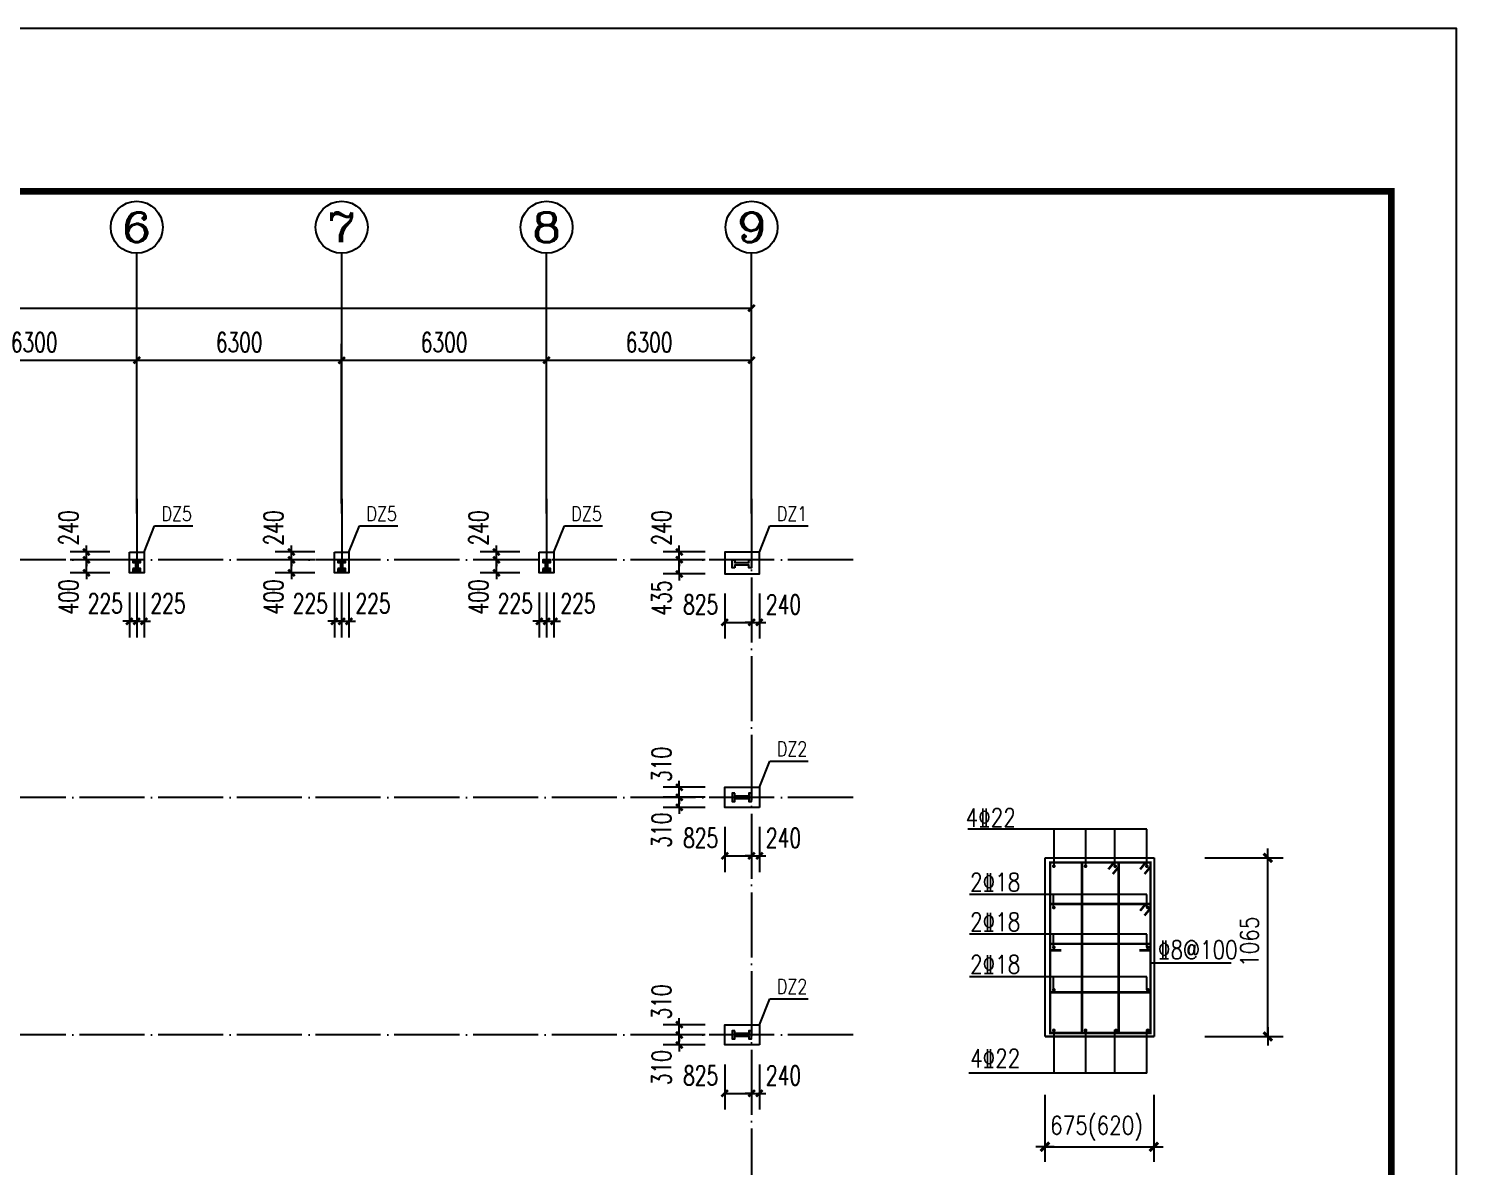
# Model space of a CAD drawing. Extents: x 37237700 to 37865026, y 138877 to 347670.
# Drawn here: x 37367564 to 37411453, y 312699 to 347670 of the extents above; entities that cross this region are included whole.
import ezdxf
from ezdxf.enums import TextEntityAlignment as Align

# ---------------------------------------------------------------- set-up
doc = ezdxf.new("R2010")
doc.units = 0
doc.header["$LTSCALE"] = 1000
doc.header["$MEASUREMENT"] = 0
doc.linetypes.add('ACAD_ISO04W100', pattern=[30.5, 24, -3, 0.5, -3])
doc.linetypes.add('DOTE', pattern=[2.42, 2, -0.2, 0.02, -0.2])
doc.layers.get('0').update_dxf_attribs({"linetype": 'CONTINUOUS'})
doc.layers.get('DEFPOINTS').update_dxf_attribs({"linetype": 'CONTINUOUS'})
for name, color, linetype in [('AXIS', 3, 'CONTINUOUS'), ('AXIS_TEXT', 7, 'CONTINUOUS'), ('BD', 255, 'CONTINUOUS'), ('DOTE', 1, 'ACAD_ISO04W100'), ('OR', 7, 'CONTINUOUS'), ('PUB_DIM', 3, 'CONTINUOUS'), ('PUB_TEXT', 7, 'CONTINUOUS'), ('PUB_TITLE', 4, 'CONTINUOUS'), ('ZAX1', 3, 'CONTINUOUS')]:
    doc.layers.add(name, color=color, linetype=linetype)
doc.styles.add('_HZTXT', font='txt.shx', dxfattribs={"width": 0.8, "bigfont": 'hztxt.shx'})
doc.styles.add('_TCH_AXIS', font='COMPLEX', dxfattribs={"bigfont": 'GBCBIG'})
doc.styles.add('_TCH_DIM_T3', font='SIMPLEX', dxfattribs={"width": 0.705882, "bigfont": 'GBCBIG'})
doc.styles.add('COMPLEX', font='COMPLEX')
doc.styles.add('DIM_FONT', font='SIMPLEX.shx', dxfattribs={"width": 0.8})
doc.dimstyles.new('_TCH_ARCH&&200', dxfattribs={"dimtxt": 595, "dimasz": 200, "dimexe": 500, "dimexo": 600, "dimgap": 252.5, "dimtad": 1, "dimdec": 0, "dimzin": 0, "dimdsep": 46, "dimtxsty": '_TCH_DIM_T3', "dimblk": 'ARCHTICK', "dimcen": 0.09, "dimclrt": 7, "dimazin": 2, "dimtfac": 1, "dimtdec": 0, "dimtix": 1, "dimtmove": 2, "dimatfit": 3, "dimfxl": 1, "dimtolj": 1, "dimtzin": 0, "dimarcsym": 0})

# ---------------------------------------------------------------- blocks, each defined once
blk = doc.blocks.new('_DIMX')
blk.add_line((-150, 0), (150, 0))
at = {"const_width": 50}
blk.add_lwpolyline([(-70, -70), (70, 70)], dxfattribs=at)
blk = doc.blocks.new('_ArchTick')
at = {"color": 0, "linetype": 'ByBlock', "const_width": 0.4}
blk.add_lwpolyline([(-0.5, -0.5), (0.5, 0.5)], dxfattribs=at)
blk = doc.blocks.new('*D1329')
at = {"layer": 'DEFPOINTS', "color": 0}
for p in [(37387567, 324043), (37388963, 324043), (37388963, 323733)]:
    blk.add_point(p, dxfattribs=at)
at = {"layer": 'PUB_DIM', "color": 0, "lineweight": -2}
for p, q in [((37388363, 324043), (37387067, 324043)), ((37387567, 324043), (37387567, 324243)), ((37387567, 323733), (37387567, 324043)), ((37388363, 323733), (37387067, 323733)), ((37387567, 323733), (37387567, 323533))]:
    blk.add_line(p, q, dxfattribs=at)
at = {"layer": 'PUB_DIM', "color": 0, "lineweight": -2, "xscale": 200, "yscale": 200, "zscale": 200}
for p, rotation in [((37387567, 324043), 270), ((37387567, 323733), 90)]:
    blk.add_blockref('_ArchTick', p, dxfattribs=dict(at, rotation=rotation))
at = {"layer": 'PUB_DIM', "color": 7, "insert": (37387017, 323033), "char_height": 595, "attachment_point": 5, "rotation": 90, "style": '_TCH_DIM_T3'}
blk.add_mtext('\\A1;310', dxfattribs=at)
blk = doc.blocks.new('*D1330')
at = {"layer": 'DEFPOINTS', "color": 0}
for p in [(37387567, 324353), (37388963, 324353), (37388963, 324043)]:
    blk.add_point(p, dxfattribs=at)
at = {"layer": 'PUB_DIM', "color": 0, "lineweight": -2}
for p, q in [((37388363, 324353), (37387067, 324353)), ((37387567, 324353), (37387567, 324553)), ((37387567, 324043), (37387567, 324353)), ((37388363, 324043), (37387067, 324043)), ((37387567, 324043), (37387567, 323843))]:
    blk.add_line(p, q, dxfattribs=at)
at = {"layer": 'PUB_DIM', "color": 0, "lineweight": -2, "xscale": 200, "yscale": 200, "zscale": 200}
for p, rotation in [((37387567, 324353), 270), ((37387567, 324043), 90)]:
    blk.add_blockref('_ArchTick', p, dxfattribs=dict(at, rotation=rotation))
at = {"layer": 'PUB_DIM', "color": 7, "insert": (37387017, 325053), "char_height": 595, "attachment_point": 5, "rotation": 90, "style": '_TCH_DIM_T3'}
blk.add_mtext('\\A1;310', dxfattribs=at)
blk = doc.blocks.new('*D1331')
at = {"layer": 'DEFPOINTS', "color": 0}
for p in [(37389788, 323733), (37390028, 323733), (37390028, 322245)]:
    blk.add_point(p, dxfattribs=at)
at = {"layer": 'PUB_DIM', "color": 0, "lineweight": -2}
for p, q in [((37389788, 323133), (37389788, 321745)), ((37390028, 323133), (37390028, 321745)), ((37389788, 322245), (37389588, 322245)), ((37389788, 322245), (37390028, 322245)), ((37390028, 322245), (37390228, 322245))]:
    blk.add_line(p, q, dxfattribs=at)
at = {"layer": 'PUB_DIM', "color": 0, "lineweight": -2, "xscale": 200, "yscale": 200, "zscale": 200}
blk.add_blockref('_ArchTick', (37389788, 322245), dxfattribs=at)
at = {"layer": 'PUB_DIM', "color": 0, "lineweight": -2, "xscale": 200, "yscale": 200, "zscale": 200, "rotation": 180}
blk.add_blockref('_ArchTick', (37390028, 322245), dxfattribs=at)
at = {"layer": 'PUB_DIM', "color": 7, "insert": (37390768, 322795), "char_height": 595, "attachment_point": 5, "style": '_TCH_DIM_T3'}
blk.add_mtext('\\A1;240', dxfattribs=at)
blk = doc.blocks.new('*D1332')
at = {"layer": 'DEFPOINTS', "color": 0}
for p in [(37388963, 323733), (37389788, 323733), (37389788, 322245)]:
    blk.add_point(p, dxfattribs=at)
at = {"layer": 'PUB_DIM', "color": 0, "lineweight": -2}
for p, q in [((37388963, 323133), (37388963, 321745)), ((37389788, 323133), (37389788, 321745)), ((37388963, 322245), (37389788, 322245))]:
    blk.add_line(p, q, dxfattribs=at)
at = {"layer": 'PUB_DIM', "color": 0, "lineweight": -2, "xscale": 200, "yscale": 200, "zscale": 200, "rotation": 180}
blk.add_blockref('_ArchTick', (37388963, 322245), dxfattribs=at)
at = {"layer": 'PUB_DIM', "color": 0, "lineweight": -2, "xscale": 200, "yscale": 200, "zscale": 200}
blk.add_blockref('_ArchTick', (37389788, 322245), dxfattribs=at)
at = {"layer": 'PUB_DIM', "color": 7, "insert": (37388223, 322795), "char_height": 595, "attachment_point": 5, "style": '_TCH_DIM_T3'}
blk.add_mtext('\\A1;825', dxfattribs=at)
blk = doc.blocks.new('*D1341')
at = {"layer": 'DEFPOINTS', "color": 0}
for p in [(37387567, 316743), (37388963, 316743), (37388963, 316433)]:
    blk.add_point(p, dxfattribs=at)
at = {"layer": 'PUB_DIM', "color": 0, "lineweight": -2}
for p, q in [((37387567, 316743), (37387567, 316943)), ((37388363, 316743), (37387067, 316743)), ((37387567, 316433), (37387567, 316743)), ((37388363, 316433), (37387067, 316433)), ((37387567, 316433), (37387567, 316233))]:
    blk.add_line(p, q, dxfattribs=at)
at = {"layer": 'PUB_DIM', "color": 0, "lineweight": -2, "xscale": 200, "yscale": 200, "zscale": 200}
for p, rotation in [((37387567, 316743), 270), ((37387567, 316433), 90)]:
    blk.add_blockref('_ArchTick', p, dxfattribs=dict(at, rotation=rotation))
at = {"layer": 'PUB_DIM', "color": 7, "insert": (37387017, 315733), "char_height": 595, "attachment_point": 5, "rotation": 90, "style": '_TCH_DIM_T3'}
blk.add_mtext('\\A1;310', dxfattribs=at)
blk = doc.blocks.new('*D1342')
at = {"layer": 'DEFPOINTS', "color": 0}
for p in [(37387567, 317053), (37388963, 317053), (37388963, 316743)]:
    blk.add_point(p, dxfattribs=at)
at = {"layer": 'PUB_DIM', "color": 0, "lineweight": -2}
for p, q in [((37388363, 317053), (37387067, 317053)), ((37387567, 317053), (37387567, 317253)), ((37387567, 316743), (37387567, 317053)), ((37388363, 316743), (37387067, 316743)), ((37387567, 316743), (37387567, 316543))]:
    blk.add_line(p, q, dxfattribs=at)
at = {"layer": 'PUB_DIM', "color": 0, "lineweight": -2, "xscale": 200, "yscale": 200, "zscale": 200}
for p, rotation in [((37387567, 317053), 270), ((37387567, 316743), 90)]:
    blk.add_blockref('_ArchTick', p, dxfattribs=dict(at, rotation=rotation))
at = {"layer": 'PUB_DIM', "color": 7, "insert": (37387017, 317753), "char_height": 595, "attachment_point": 5, "rotation": 90, "style": '_TCH_DIM_T3'}
blk.add_mtext('\\A1;310', dxfattribs=at)
blk = doc.blocks.new('*D1343')
at = {"layer": 'DEFPOINTS', "color": 0}
for p in [(37389788, 316433), (37390028, 316433), (37390028, 314945)]:
    blk.add_point(p, dxfattribs=at)
at = {"layer": 'PUB_DIM', "color": 0, "lineweight": -2}
for p, q in [((37389788, 315833), (37389788, 314445)), ((37390028, 315833), (37390028, 314445)), ((37389788, 314945), (37389588, 314945)), ((37389788, 314945), (37390028, 314945)), ((37390028, 314945), (37390228, 314945))]:
    blk.add_line(p, q, dxfattribs=at)
at = {"layer": 'PUB_DIM', "color": 0, "lineweight": -2, "xscale": 200, "yscale": 200, "zscale": 200}
blk.add_blockref('_ArchTick', (37389788, 314945), dxfattribs=at)
at = {"layer": 'PUB_DIM', "color": 0, "lineweight": -2, "xscale": 200, "yscale": 200, "zscale": 200, "rotation": 180}
blk.add_blockref('_ArchTick', (37390028, 314945), dxfattribs=at)
at = {"layer": 'PUB_DIM', "color": 7, "insert": (37390768, 315495), "char_height": 595, "attachment_point": 5, "style": '_TCH_DIM_T3'}
blk.add_mtext('\\A1;240', dxfattribs=at)
blk = doc.blocks.new('*D1344')
at = {"layer": 'DEFPOINTS', "color": 0}
for p in [(37388963, 316433), (37389788, 316433), (37389788, 314945)]:
    blk.add_point(p, dxfattribs=at)
at = {"layer": 'PUB_DIM', "color": 0, "lineweight": -2}
for p, q in [((37388963, 315833), (37388963, 314445)), ((37389788, 315833), (37389788, 314445)), ((37388963, 314945), (37389788, 314945))]:
    blk.add_line(p, q, dxfattribs=at)
at = {"layer": 'PUB_DIM', "color": 0, "lineweight": -2, "xscale": 200, "yscale": 200, "zscale": 200, "rotation": 180}
blk.add_blockref('_ArchTick', (37388963, 314945), dxfattribs=at)
at = {"layer": 'PUB_DIM', "color": 0, "lineweight": -2, "xscale": 200, "yscale": 200, "zscale": 200}
blk.add_blockref('_ArchTick', (37389788, 314945), dxfattribs=at)
at = {"layer": 'PUB_DIM', "color": 7, "insert": (37388223, 315495), "char_height": 595, "attachment_point": 5, "style": '_TCH_DIM_T3'}
blk.add_mtext('\\A1;825', dxfattribs=at)
blk = doc.blocks.new('*D1437')
at = {"layer": 'DEFPOINTS', "color": 0}
for p in [(37383263, 330943), (37383488, 330943), (37383488, 329455)]:
    blk.add_point(p, dxfattribs=at)
at = {"layer": 'PUB_DIM', "color": 0, "lineweight": -2}
for p, q in [((37383263, 330343), (37383263, 328955)), ((37383488, 330343), (37383488, 328955)), ((37383263, 329455), (37383063, 329455)), ((37383263, 329455), (37383488, 329455)), ((37383488, 329455), (37383688, 329455))]:
    blk.add_line(p, q, dxfattribs=at)
at = {"layer": 'PUB_DIM', "color": 0, "lineweight": -2, "xscale": 200, "yscale": 200, "zscale": 200}
blk.add_blockref('_ArchTick', (37383263, 329455), dxfattribs=at)
at = {"layer": 'PUB_DIM', "color": 0, "lineweight": -2, "xscale": 200, "yscale": 200, "zscale": 200, "rotation": 180}
blk.add_blockref('_ArchTick', (37383488, 329455), dxfattribs=at)
at = {"layer": 'PUB_DIM', "color": 7, "insert": (37382523, 330005), "char_height": 595, "attachment_point": 5, "style": '_TCH_DIM_T3'}
blk.add_mtext('\\A1;225', dxfattribs=at)
blk = doc.blocks.new('*D1438')
at = {"layer": 'DEFPOINTS', "color": 0}
for p in [(37383488, 330943), (37383713, 330943), (37383713, 329455)]:
    blk.add_point(p, dxfattribs=at)
at = {"layer": 'PUB_DIM', "color": 0, "lineweight": -2}
for p, q in [((37383488, 330343), (37383488, 328955)), ((37383713, 330343), (37383713, 328955)), ((37383488, 329455), (37383288, 329455)), ((37383488, 329455), (37383713, 329455)), ((37383713, 329455), (37383913, 329455))]:
    blk.add_line(p, q, dxfattribs=at)
at = {"layer": 'PUB_DIM', "color": 0, "lineweight": -2, "xscale": 200, "yscale": 200, "zscale": 200}
blk.add_blockref('_ArchTick', (37383488, 329455), dxfattribs=at)
at = {"layer": 'PUB_DIM', "color": 0, "lineweight": -2, "xscale": 200, "yscale": 200, "zscale": 200, "rotation": 180}
blk.add_blockref('_ArchTick', (37383713, 329455), dxfattribs=at)
at = {"layer": 'PUB_DIM', "color": 7, "insert": (37384453, 330005), "char_height": 595, "attachment_point": 5, "style": '_TCH_DIM_T3'}
blk.add_mtext('\\A1;225', dxfattribs=at)
blk = doc.blocks.new('*D1439')
at = {"layer": 'DEFPOINTS', "color": 0}
for p in [(37381944, 331583), (37383263, 331583), (37383263, 331343)]:
    blk.add_point(p, dxfattribs=at)
at = {"layer": 'PUB_DIM', "color": 0, "lineweight": -2}
for p, q in [((37382663, 331583), (37381444, 331583)), ((37381944, 331583), (37381944, 331783)), ((37381944, 331343), (37381944, 331583)), ((37382663, 331343), (37381444, 331343)), ((37381944, 331343), (37381944, 331143))]:
    blk.add_line(p, q, dxfattribs=at)
at = {"layer": 'PUB_DIM', "color": 0, "lineweight": -2, "xscale": 200, "yscale": 200, "zscale": 200}
for p, rotation in [((37381944, 331583), 270), ((37381944, 331343), 90)]:
    blk.add_blockref('_ArchTick', p, dxfattribs=dict(at, rotation=rotation))
at = {"layer": 'PUB_DIM', "color": 7, "insert": (37381394, 332323), "char_height": 595, "attachment_point": 5, "rotation": 90, "style": '_TCH_DIM_T3'}
blk.add_mtext('\\A1;240', dxfattribs=at)
blk = doc.blocks.new('*D1440')
at = {"layer": 'DEFPOINTS', "color": 0}
for p in [(37381944, 331343), (37383263, 331343), (37383263, 330943)]:
    blk.add_point(p, dxfattribs=at)
at = {"layer": 'PUB_DIM', "color": 0, "lineweight": -2}
for p, q in [((37381944, 331343), (37381944, 331543)), ((37382663, 331343), (37381444, 331343)), ((37382663, 330943), (37381444, 330943)), ((37381944, 330943), (37381944, 331343)), ((37381944, 330943), (37381944, 330743))]:
    blk.add_line(p, q, dxfattribs=at)
at = {"layer": 'PUB_DIM', "color": 0, "lineweight": -2, "xscale": 200, "yscale": 200, "zscale": 200}
for p, rotation in [((37381944, 331343), 270), ((37381944, 330943), 90)]:
    blk.add_blockref('_ArchTick', p, dxfattribs=dict(at, rotation=rotation))
at = {"layer": 'PUB_DIM', "color": 7, "insert": (37381394, 330203), "char_height": 595, "attachment_point": 5, "rotation": 90, "style": '_TCH_DIM_T3'}
blk.add_mtext('\\A1;400', dxfattribs=at)
blk = doc.blocks.new('*D1445')
at = {"layer": 'DEFPOINTS', "color": 0}
for p in [(37376963, 330943), (37377188, 330943), (37377188, 329455)]:
    blk.add_point(p, dxfattribs=at)
at = {"layer": 'PUB_DIM', "color": 0, "lineweight": -2}
for p, q in [((37376963, 330343), (37376963, 328955)), ((37377188, 330343), (37377188, 328955)), ((37376963, 329455), (37376763, 329455)), ((37376963, 329455), (37377188, 329455)), ((37377188, 329455), (37377388, 329455))]:
    blk.add_line(p, q, dxfattribs=at)
at = {"layer": 'PUB_DIM', "color": 0, "lineweight": -2, "xscale": 200, "yscale": 200, "zscale": 200}
blk.add_blockref('_ArchTick', (37376963, 329455), dxfattribs=at)
at = {"layer": 'PUB_DIM', "color": 0, "lineweight": -2, "xscale": 200, "yscale": 200, "zscale": 200, "rotation": 180}
blk.add_blockref('_ArchTick', (37377188, 329455), dxfattribs=at)
at = {"layer": 'PUB_DIM', "color": 7, "insert": (37376223, 330005), "char_height": 595, "attachment_point": 5, "style": '_TCH_DIM_T3'}
blk.add_mtext('\\A1;225', dxfattribs=at)
blk = doc.blocks.new('*D1446')
at = {"layer": 'DEFPOINTS', "color": 0}
for p in [(37377188, 330943), (37377413, 330943), (37377413, 329455)]:
    blk.add_point(p, dxfattribs=at)
at = {"layer": 'PUB_DIM', "color": 0, "lineweight": -2}
for p, q in [((37377188, 330343), (37377188, 328955)), ((37377413, 330343), (37377413, 328955)), ((37377188, 329455), (37376988, 329455)), ((37377188, 329455), (37377413, 329455)), ((37377413, 329455), (37377613, 329455))]:
    blk.add_line(p, q, dxfattribs=at)
at = {"layer": 'PUB_DIM', "color": 0, "lineweight": -2, "xscale": 200, "yscale": 200, "zscale": 200}
blk.add_blockref('_ArchTick', (37377188, 329455), dxfattribs=at)
at = {"layer": 'PUB_DIM', "color": 0, "lineweight": -2, "xscale": 200, "yscale": 200, "zscale": 200, "rotation": 180}
blk.add_blockref('_ArchTick', (37377413, 329455), dxfattribs=at)
at = {"layer": 'PUB_DIM', "color": 7, "insert": (37378153, 330005), "char_height": 595, "attachment_point": 5, "style": '_TCH_DIM_T3'}
blk.add_mtext('\\A1;225', dxfattribs=at)
blk = doc.blocks.new('*D1447')
at = {"layer": 'DEFPOINTS', "color": 0}
for p in [(37375644, 331583), (37376963, 331583), (37376963, 331343)]:
    blk.add_point(p, dxfattribs=at)
at = {"layer": 'PUB_DIM', "color": 0, "lineweight": -2}
for p, q in [((37376363, 331583), (37375144, 331583)), ((37375644, 331583), (37375644, 331783)), ((37375644, 331343), (37375644, 331583)), ((37376363, 331343), (37375144, 331343)), ((37375644, 331343), (37375644, 331143))]:
    blk.add_line(p, q, dxfattribs=at)
at = {"layer": 'PUB_DIM', "color": 0, "lineweight": -2, "xscale": 200, "yscale": 200, "zscale": 200}
for p, rotation in [((37375644, 331583), 270), ((37375644, 331343), 90)]:
    blk.add_blockref('_ArchTick', p, dxfattribs=dict(at, rotation=rotation))
at = {"layer": 'PUB_DIM', "color": 7, "insert": (37375094, 332323), "char_height": 595, "attachment_point": 5, "rotation": 90, "style": '_TCH_DIM_T3'}
blk.add_mtext('\\A1;240', dxfattribs=at)
blk = doc.blocks.new('*D1448')
at = {"layer": 'DEFPOINTS', "color": 0}
for p in [(37375644, 331343), (37376963, 331343), (37376963, 330943)]:
    blk.add_point(p, dxfattribs=at)
at = {"layer": 'PUB_DIM', "color": 0, "lineweight": -2}
for p, q in [((37375644, 331343), (37375644, 331543)), ((37376363, 331343), (37375144, 331343)), ((37376363, 330943), (37375144, 330943)), ((37375644, 330943), (37375644, 331343)), ((37375644, 330943), (37375644, 330743))]:
    blk.add_line(p, q, dxfattribs=at)
at = {"layer": 'PUB_DIM', "color": 0, "lineweight": -2, "xscale": 200, "yscale": 200, "zscale": 200}
for p, rotation in [((37375644, 331343), 270), ((37375644, 330943), 90)]:
    blk.add_blockref('_ArchTick', p, dxfattribs=dict(at, rotation=rotation))
at = {"layer": 'PUB_DIM', "color": 7, "insert": (37375094, 330203), "char_height": 595, "attachment_point": 5, "rotation": 90, "style": '_TCH_DIM_T3'}
blk.add_mtext('\\A1;400', dxfattribs=at)
blk = doc.blocks.new('*D1453')
at = {"layer": 'DEFPOINTS', "color": 0}
for p in [(37370663, 330943), (37370888, 330943), (37370888, 329455)]:
    blk.add_point(p, dxfattribs=at)
at = {"layer": 'PUB_DIM', "color": 0, "lineweight": -2}
for p, q in [((37370663, 330343), (37370663, 328955)), ((37370888, 330343), (37370888, 328955)), ((37370663, 329455), (37370463, 329455)), ((37370663, 329455), (37370888, 329455)), ((37370888, 329455), (37371088, 329455))]:
    blk.add_line(p, q, dxfattribs=at)
at = {"layer": 'PUB_DIM', "color": 0, "lineweight": -2, "xscale": 200, "yscale": 200, "zscale": 200}
blk.add_blockref('_ArchTick', (37370663, 329455), dxfattribs=at)
at = {"layer": 'PUB_DIM', "color": 0, "lineweight": -2, "xscale": 200, "yscale": 200, "zscale": 200, "rotation": 180}
blk.add_blockref('_ArchTick', (37370888, 329455), dxfattribs=at)
at = {"layer": 'PUB_DIM', "color": 7, "insert": (37369923, 330005), "char_height": 595, "attachment_point": 5, "style": '_TCH_DIM_T3'}
blk.add_mtext('\\A1;225', dxfattribs=at)
blk = doc.blocks.new('*D1454')
at = {"layer": 'DEFPOINTS', "color": 0}
for p in [(37370888, 330943), (37371113, 330943), (37371113, 329455)]:
    blk.add_point(p, dxfattribs=at)
at = {"layer": 'PUB_DIM', "color": 0, "lineweight": -2}
for p, q in [((37370888, 330343), (37370888, 328955)), ((37371113, 330343), (37371113, 328955)), ((37370888, 329455), (37370688, 329455)), ((37370888, 329455), (37371113, 329455)), ((37371113, 329455), (37371313, 329455))]:
    blk.add_line(p, q, dxfattribs=at)
at = {"layer": 'PUB_DIM', "color": 0, "lineweight": -2, "xscale": 200, "yscale": 200, "zscale": 200}
blk.add_blockref('_ArchTick', (37370888, 329455), dxfattribs=at)
at = {"layer": 'PUB_DIM', "color": 0, "lineweight": -2, "xscale": 200, "yscale": 200, "zscale": 200, "rotation": 180}
blk.add_blockref('_ArchTick', (37371113, 329455), dxfattribs=at)
at = {"layer": 'PUB_DIM', "color": 7, "insert": (37371853, 330005), "char_height": 595, "attachment_point": 5, "style": '_TCH_DIM_T3'}
blk.add_mtext('\\A1;225', dxfattribs=at)
blk = doc.blocks.new('*D1455')
at = {"layer": 'DEFPOINTS', "color": 0}
for p in [(37369344, 331583), (37370663, 331583), (37370663, 331343)]:
    blk.add_point(p, dxfattribs=at)
at = {"layer": 'PUB_DIM', "color": 0, "lineweight": -2}
for p, q in [((37370063, 331583), (37368844, 331583)), ((37369344, 331583), (37369344, 331783)), ((37369344, 331343), (37369344, 331583)), ((37370063, 331343), (37368844, 331343)), ((37369344, 331343), (37369344, 331143))]:
    blk.add_line(p, q, dxfattribs=at)
at = {"layer": 'PUB_DIM', "color": 0, "lineweight": -2, "xscale": 200, "yscale": 200, "zscale": 200}
for p, rotation in [((37369344, 331583), 270), ((37369344, 331343), 90)]:
    blk.add_blockref('_ArchTick', p, dxfattribs=dict(at, rotation=rotation))
at = {"layer": 'PUB_DIM', "color": 7, "insert": (37368794, 332323), "char_height": 595, "attachment_point": 5, "rotation": 90, "style": '_TCH_DIM_T3'}
blk.add_mtext('\\A1;240', dxfattribs=at)
blk = doc.blocks.new('*D1456')
at = {"layer": 'DEFPOINTS', "color": 0}
for p in [(37369344, 331343), (37370663, 331343), (37370663, 330943)]:
    blk.add_point(p, dxfattribs=at)
at = {"layer": 'PUB_DIM', "color": 0, "lineweight": -2}
for p, q in [((37369344, 331343), (37369344, 331543)), ((37370063, 331343), (37368844, 331343)), ((37370063, 330943), (37368844, 330943)), ((37369344, 330943), (37369344, 331343)), ((37369344, 330943), (37369344, 330743))]:
    blk.add_line(p, q, dxfattribs=at)
at = {"layer": 'PUB_DIM', "color": 0, "lineweight": -2, "xscale": 200, "yscale": 200, "zscale": 200}
for p, rotation in [((37369344, 331343), 270), ((37369344, 330943), 90)]:
    blk.add_blockref('_ArchTick', p, dxfattribs=dict(at, rotation=rotation))
at = {"layer": 'PUB_DIM', "color": 7, "insert": (37368794, 330203), "char_height": 595, "attachment_point": 5, "rotation": 90, "style": '_TCH_DIM_T3'}
blk.add_mtext('\\A1;400', dxfattribs=at)
blk = doc.blocks.new('*D1479')
at = {"layer": 'DEFPOINTS', "color": 0}
for p in [(37389788, 330908), (37390028, 330908), (37390028, 329420)]:
    blk.add_point(p, dxfattribs=at)
at = {"layer": 'PUB_DIM', "color": 0, "lineweight": -2}
for p, q in [((37389788, 330308), (37389788, 328920)), ((37390028, 330308), (37390028, 328920)), ((37389788, 329420), (37389588, 329420)), ((37389788, 329420), (37390028, 329420)), ((37390028, 329420), (37390228, 329420))]:
    blk.add_line(p, q, dxfattribs=at)
at = {"layer": 'PUB_DIM', "color": 0, "lineweight": -2, "xscale": 200, "yscale": 200, "zscale": 200}
blk.add_blockref('_ArchTick', (37389788, 329420), dxfattribs=at)
at = {"layer": 'PUB_DIM', "color": 0, "lineweight": -2, "xscale": 200, "yscale": 200, "zscale": 200, "rotation": 180}
blk.add_blockref('_ArchTick', (37390028, 329420), dxfattribs=at)
at = {"layer": 'PUB_DIM', "color": 7, "insert": (37390768, 329970), "char_height": 595, "attachment_point": 5, "style": '_TCH_DIM_T3'}
blk.add_mtext('\\A1;240', dxfattribs=at)
blk = doc.blocks.new('*D1480')
at = {"layer": 'DEFPOINTS', "color": 0}
for p in [(37388963, 330908), (37389788, 330908), (37389788, 329420)]:
    blk.add_point(p, dxfattribs=at)
at = {"layer": 'PUB_DIM', "color": 0, "lineweight": -2}
for p, q in [((37388963, 330308), (37388963, 328920)), ((37389788, 330308), (37389788, 328920)), ((37388963, 329420), (37389788, 329420))]:
    blk.add_line(p, q, dxfattribs=at)
at = {"layer": 'PUB_DIM', "color": 0, "lineweight": -2, "xscale": 200, "yscale": 200, "zscale": 200, "rotation": 180}
blk.add_blockref('_ArchTick', (37388963, 329420), dxfattribs=at)
at = {"layer": 'PUB_DIM', "color": 0, "lineweight": -2, "xscale": 200, "yscale": 200, "zscale": 200}
blk.add_blockref('_ArchTick', (37389788, 329420), dxfattribs=at)
at = {"layer": 'PUB_DIM', "color": 7, "insert": (37388223, 329970), "char_height": 595, "attachment_point": 5, "style": '_TCH_DIM_T3'}
blk.add_mtext('\\A1;825', dxfattribs=at)
blk = doc.blocks.new('*D1485')
at = {"layer": 'DEFPOINTS', "color": 0}
for p in [(37387567, 331583), (37388963, 331583), (37388963, 331343)]:
    blk.add_point(p, dxfattribs=at)
at = {"layer": 'PUB_DIM', "color": 0, "lineweight": -2}
for p, q in [((37388363, 331583), (37387067, 331583)), ((37387567, 331583), (37387567, 331783)), ((37387567, 331343), (37387567, 331583)), ((37388363, 331343), (37387067, 331343)), ((37387567, 331343), (37387567, 331143))]:
    blk.add_line(p, q, dxfattribs=at)
at = {"layer": 'PUB_DIM', "color": 0, "lineweight": -2, "xscale": 200, "yscale": 200, "zscale": 200}
for p, rotation in [((37387567, 331583), 270), ((37387567, 331343), 90)]:
    blk.add_blockref('_ArchTick', p, dxfattribs=dict(at, rotation=rotation))
at = {"layer": 'PUB_DIM', "color": 7, "insert": (37387017, 332323), "char_height": 595, "attachment_point": 5, "rotation": 90, "style": '_TCH_DIM_T3'}
blk.add_mtext('\\A1;240', dxfattribs=at)
blk = doc.blocks.new('*D1486')
at = {"layer": 'DEFPOINTS', "color": 0}
for p in [(37387567, 331343), (37388963, 331343), (37388963, 330908)]:
    blk.add_point(p, dxfattribs=at)
at = {"layer": 'PUB_DIM', "color": 0, "lineweight": -2}
for p, q in [((37387567, 331343), (37387567, 331543)), ((37388363, 331343), (37387067, 331343)), ((37387567, 330908), (37387567, 331343)), ((37388363, 330908), (37387067, 330908)), ((37387567, 330908), (37387567, 330708))]:
    blk.add_line(p, q, dxfattribs=at)
at = {"layer": 'PUB_DIM', "color": 0, "lineweight": -2, "xscale": 200, "yscale": 200, "zscale": 200}
for p, rotation in [((37387567, 331343), 270), ((37387567, 330908), 90)]:
    blk.add_blockref('_ArchTick', p, dxfattribs=dict(at, rotation=rotation))
at = {"layer": 'PUB_DIM', "color": 7, "insert": (37387017, 330168), "char_height": 595, "attachment_point": 5, "rotation": 90, "style": '_TCH_DIM_T3'}
blk.add_mtext('\\A1;435', dxfattribs=at)
blk = doc.blocks.new('*D1825')
at = {"layer": 'AXIS', "color": 0, "lineweight": -2}
for p, q in [((37364588, 333078), (37364588, 337978)), ((37370888, 333078), (37370888, 337978)), ((37364588, 337478), (37370888, 337478))]:
    blk.add_line(p, q, dxfattribs=at)
at = {"layer": 'DEFPOINTS', "color": 0}
for p in [(37370888, 337478), (37364588, 332478), (37370888, 332478)]:
    blk.add_point(p, dxfattribs=at)
at = {"layer": 'AXIS', "color": 0, "lineweight": -2, "xscale": 200, "yscale": 200, "zscale": 200, "rotation": 180}
blk.add_blockref('_ArchTick', (37364588, 337478), dxfattribs=at)
at = {"layer": 'AXIS', "color": 0, "lineweight": -2, "xscale": 200, "yscale": 200, "zscale": 200}
blk.add_blockref('_ArchTick', (37370888, 337478), dxfattribs=at)
at = {"layer": 'AXIS', "color": 7, "insert": (37367738, 338028), "char_height": 595, "attachment_point": 5, "style": '_TCH_DIM_T3'}
blk.add_mtext('\\A1;6300', dxfattribs=at)
blk = doc.blocks.new('*D1826')
at = {"layer": 'AXIS', "color": 0, "lineweight": -2}
for p, q in [((37370888, 333078), (37370888, 337978)), ((37377188, 333078), (37377188, 337978)), ((37370888, 337478), (37377188, 337478))]:
    blk.add_line(p, q, dxfattribs=at)
at = {"layer": 'DEFPOINTS', "color": 0}
for p in [(37377188, 337478), (37370888, 332478), (37377188, 332478)]:
    blk.add_point(p, dxfattribs=at)
at = {"layer": 'AXIS', "color": 0, "lineweight": -2, "xscale": 200, "yscale": 200, "zscale": 200, "rotation": 180}
blk.add_blockref('_ArchTick', (37370888, 337478), dxfattribs=at)
at = {"layer": 'AXIS', "color": 0, "lineweight": -2, "xscale": 200, "yscale": 200, "zscale": 200}
blk.add_blockref('_ArchTick', (37377188, 337478), dxfattribs=at)
at = {"layer": 'AXIS', "color": 7, "insert": (37374038, 338028), "char_height": 595, "attachment_point": 5, "style": '_TCH_DIM_T3'}
blk.add_mtext('\\A1;6300', dxfattribs=at)
blk = doc.blocks.new('*D1827')
at = {"layer": 'AXIS', "color": 0, "lineweight": -2}
for p, q in [((37377188, 333078), (37377188, 337978)), ((37383488, 333078), (37383488, 337978)), ((37377188, 337478), (37383488, 337478))]:
    blk.add_line(p, q, dxfattribs=at)
at = {"layer": 'DEFPOINTS', "color": 0}
for p in [(37383488, 337478), (37377188, 332478), (37383488, 332478)]:
    blk.add_point(p, dxfattribs=at)
at = {"layer": 'AXIS', "color": 0, "lineweight": -2, "xscale": 200, "yscale": 200, "zscale": 200, "rotation": 180}
blk.add_blockref('_ArchTick', (37377188, 337478), dxfattribs=at)
at = {"layer": 'AXIS', "color": 0, "lineweight": -2, "xscale": 200, "yscale": 200, "zscale": 200}
blk.add_blockref('_ArchTick', (37383488, 337478), dxfattribs=at)
at = {"layer": 'AXIS', "color": 7, "insert": (37380338, 338028), "char_height": 595, "attachment_point": 5, "style": '_TCH_DIM_T3'}
blk.add_mtext('\\A1;6300', dxfattribs=at)
blk = doc.blocks.new('*D1828')
at = {"layer": 'AXIS', "color": 0, "lineweight": -2}
for p, q in [((37383488, 333078), (37383488, 337978)), ((37389788, 333078), (37389788, 337978)), ((37383488, 337478), (37389788, 337478))]:
    blk.add_line(p, q, dxfattribs=at)
at = {"layer": 'DEFPOINTS', "color": 0}
for p in [(37389788, 337478), (37383488, 332478), (37389788, 332478)]:
    blk.add_point(p, dxfattribs=at)
at = {"layer": 'AXIS', "color": 0, "lineweight": -2, "xscale": 200, "yscale": 200, "zscale": 200, "rotation": 180}
blk.add_blockref('_ArchTick', (37383488, 337478), dxfattribs=at)
at = {"layer": 'AXIS', "color": 0, "lineweight": -2, "xscale": 200, "yscale": 200, "zscale": 200}
blk.add_blockref('_ArchTick', (37389788, 337478), dxfattribs=at)
at = {"layer": 'AXIS', "color": 7, "insert": (37386638, 338028), "char_height": 595, "attachment_point": 5, "style": '_TCH_DIM_T3'}
blk.add_mtext('\\A1;6300', dxfattribs=at)
blk = doc.blocks.new('*D1829')
at = {"layer": 'AXIS', "color": 0, "lineweight": -2}
for p, q in [((37339388, 333078), (37339388, 339578)), ((37389788, 333078), (37389788, 339578)), ((37339388, 339078), (37389788, 339078))]:
    blk.add_line(p, q, dxfattribs=at)
at = {"layer": 'DEFPOINTS', "color": 0}
for p in [(37389788, 339078), (37339388, 332478), (37389788, 332478)]:
    blk.add_point(p, dxfattribs=at)
at = {"layer": 'AXIS', "color": 0, "lineweight": -2, "xscale": 200, "yscale": 200, "zscale": 200, "rotation": 180}
blk.add_blockref('_ArchTick', (37339388, 339078), dxfattribs=at)
at = {"layer": 'AXIS', "color": 0, "lineweight": -2, "xscale": 200, "yscale": 200, "zscale": 200}
blk.add_blockref('_ArchTick', (37389788, 339078), dxfattribs=at)
at = {"layer": 'AXIS', "color": 7, "insert": (37364588, 339628), "char_height": 595, "attachment_point": 5, "style": '_TCH_DIM_T3'}
blk.add_mtext('\\A1;50400', dxfattribs=at)
blk = doc.blocks.new('_AXISO')
blk.add_circle((0, 0), 0.5)
at = {"layer": 'AXIS_TEXT', "style": 'COMPLEX', "width": 1.041667}
blk.add_attdef('A', text='', height=0.56, dxfattribs=at).set_placement((-0.25, -0.28), (0.25, -0.28), align=Align.FIT)

msp = doc.modelspace()

# ---------------------------------------------------------------- hatches: boundary and pattern name
for points in [[(37370768.2, 331072.8), (37370768.2, 330992.8), (37371008.2, 330992.8), (37371008.2, 331072.8), (37370928.2, 331072.8), (37370928.2, 331262.8), (37371008.2, 331262.8), (37371008.2, 331342.8), (37370768.2, 331342.8), (37370768.2, 331262.8), (37370848.2, 331262.8), (37370848.2, 331072.8)], [(37377068.2, 331072.8), (37377068.2, 330992.8), (37377308.2, 330992.8), (37377308.2, 331072.8), (37377228.2, 331072.8), (37377228.2, 331262.8), (37377308.2, 331262.8), (37377308.2, 331342.8), (37377068.2, 331342.8), (37377068.2, 331262.8), (37377148.2, 331262.8), (37377148.2, 331072.8)], [(37383368.2, 331072.8), (37383368.2, 330992.8), (37383608.2, 330992.8), (37383608.2, 331072.8), (37383528.2, 331072.8), (37383528.2, 331262.8), (37383608.2, 331262.8), (37383608.2, 331342.8), (37383368.2, 331342.8), (37383368.2, 331262.8), (37383448.2, 331262.8), (37383448.2, 331072.8)], [(37389268.2, 331092.8), (37389188.2, 331092.8), (37389188.2, 331342.8), (37389268.2, 331342.8), (37389268.2, 331257.8), (37389708.2, 331257.8), (37389708.2, 331342.8), (37389788.2, 331342.8), (37389788.2, 331092.8), (37389708.2, 331092.8), (37389708.2, 331177.8), (37389268.2, 331177.8)], [(37389268.2, 324167.8), (37389188.2, 324167.8), (37389188.2, 323917.8), (37389268.2, 323917.8), (37389268.2, 324002.8), (37389708.2, 324002.8), (37389708.2, 323917.8), (37389788.2, 323917.8), (37389788.2, 324167.8), (37389708.2, 324167.8), (37389708.2, 324082.8), (37389268.2, 324082.8)], [(37389268.2, 316867.8), (37389188.2, 316867.8), (37389188.2, 316617.8), (37389268.2, 316617.8), (37389268.2, 316702.8), (37389708.2, 316702.8), (37389708.2, 316617.8), (37389788.2, 316617.8), (37389788.2, 316867.8), (37389708.2, 316867.8), (37389708.2, 316782.8), (37389268.2, 316782.8)]]:
    msp.add_hatch(color=256).paths.add_polyline_path(points)

# ---------------------------------------------------------------- linework, layer by layer
for p, q in [((37371113.2, 331582.8), (37371438.3, 332384)), ((37371438.3, 332384), (37372609.6, 332384)), ((37377413.2, 331582.8), (37377738.3, 332384)), ((37377738.3, 332384), (37378909.6, 332384)), ((37383713.2, 331582.8), (37384038.3, 332384)), ((37384038.3, 332384), (37385209.6, 332384)), ((37390028.2, 331582.8), (37390353.3, 332384)), ((37390353.3, 332384), (37391524.6, 332384)), ((37390028.2, 324352.8), (37390353.3, 325154)), ((37390353.3, 325154), (37391524.6, 325154)), ((37398812.7, 322182.4), (37402162.7, 322182.4)), ((37398812.7, 316692.7), (37398812.7, 322182.4)), ((37402162.7, 322182.4), (37402162.7, 316692.7)), ((37390028.2, 317052.8), (37390353.3, 317854)), ((37390353.3, 317854), (37391524.6, 317854)), ((37402162.7, 316692.7), (37398812.7, 316692.7)), ((37398812.7, 316692.7), (37402162.7, 316692.7))]:
    msp.add_line(p, q)
at = {"color": 0, "linetype": 'ByBlock'}
for p, q in [((37403724.2, 322184.3), (37406123.4, 322184.3)), ((37405654.6, 316696.5), (37405654.6, 322182.4)), ((37403724.2, 316694.6), (37406123.4, 316694.6)), ((37398802.6, 314902), (37398802.6, 312836.1)), ((37402152.6, 314902), (37402152.6, 312836.1)), ((37398804.5, 313304.8), (37402150.7, 313304.8))]:
    msp.add_line(p, q, dxfattribs=at)
for points in [[(37370663.2, 331582.8), (37371113.2, 331582.8), (37371113.2, 330942.8), (37370663.2, 330942.8)], [(37376963.2, 331582.8), (37377413.2, 331582.8), (37377413.2, 330942.8), (37376963.2, 330942.8)], [(37383263.2, 331582.8), (37383713.2, 331582.8), (37383713.2, 330942.8), (37383263.2, 330942.8)], [(37390028.2, 331582.8), (37388963.2, 331582.8), (37388963.2, 330907.8), (37390028.2, 330907.8)], [(37390028.2, 323732.8), (37388963.2, 323732.8), (37388963.2, 324352.8), (37390028.2, 324352.8)], [(37390028.2, 316432.8), (37388963.2, 316432.8), (37388963.2, 317052.8), (37390028.2, 317052.8)]]:
    msp.add_lwpolyline(points, close=True)
for points in [[(37370768.2, 331072.8), (37370768.2, 330992.8), (37371008.2, 330992.8), (37371008.2, 331072.8), (37370928.2, 331072.8), (37370928.2, 331262.8), (37371008.2, 331262.8), (37371008.2, 331342.8), (37370768.2, 331342.8), (37370768.2, 331262.8), (37370848.2, 331262.8), (37370848.2, 331072.8), (37370768.2, 331072.8)], [(37377068.2, 331072.8), (37377068.2, 330992.8), (37377308.2, 330992.8), (37377308.2, 331072.8), (37377228.2, 331072.8), (37377228.2, 331262.8), (37377308.2, 331262.8), (37377308.2, 331342.8), (37377068.2, 331342.8), (37377068.2, 331262.8), (37377148.2, 331262.8), (37377148.2, 331072.8), (37377068.2, 331072.8)], [(37383368.2, 331072.8), (37383368.2, 330992.8), (37383608.2, 330992.8), (37383608.2, 331072.8), (37383528.2, 331072.8), (37383528.2, 331262.8), (37383608.2, 331262.8), (37383608.2, 331342.8), (37383368.2, 331342.8), (37383368.2, 331262.8), (37383448.2, 331262.8), (37383448.2, 331072.8), (37383368.2, 331072.8)], [(37389268.2, 331092.8), (37389188.2, 331092.8), (37389188.2, 331342.8), (37389268.2, 331342.8), (37389268.2, 331257.8), (37389708.2, 331257.8), (37389708.2, 331342.8), (37389788.2, 331342.8), (37389788.2, 331092.8), (37389708.2, 331092.8), (37389708.2, 331177.8), (37389268.2, 331177.8), (37389268.2, 331092.8)], [(37389268.2, 324167.8), (37389188.2, 324167.8), (37389188.2, 323917.8), (37389268.2, 323917.8), (37389268.2, 324002.8), (37389708.2, 324002.8), (37389708.2, 323917.8), (37389788.2, 323917.8), (37389788.2, 324167.8), (37389708.2, 324167.8), (37389708.2, 324082.8), (37389268.2, 324082.8), (37389268.2, 324167.8)], [(37389268.2, 316867.8), (37389188.2, 316867.8), (37389188.2, 316617.8), (37389268.2, 316617.8), (37389268.2, 316702.8), (37389708.2, 316702.8), (37389708.2, 316617.8), (37389788.2, 316617.8), (37389788.2, 316867.8), (37389708.2, 316867.8), (37389708.2, 316782.8), (37389268.2, 316782.8), (37389268.2, 316867.8)]]:
    msp.add_lwpolyline(points)
at = {"const_width": 80}
for points in [[(37399941.5, 322037.1), (37399941.5, 316798.7)], [(37401074.6, 322037.1), (37401074.6, 316798.7)], [(37398966.4, 320761.6), (37402049.7, 320761.6)], [(37398966.4, 319540), (37402049.7, 319540)], [(37398966.4, 319340.9), (37399311, 319340.9)], [(37401702.3, 319340.9), (37402049.7, 319340.9)], [(37398966.4, 318054), (37402049.7, 318054)]]:
    msp.add_lwpolyline(points, dxfattribs=at)
at = {"layer": 'AXIS'}
for p, q in [((37370888.2, 332762.4), (37370888.2, 340762.4)), ((37377188.2, 332762.4), (37377188.2, 340762.4)), ((37383488.2, 332762.4), (37383488.2, 340762.4)), ((37389788.2, 332762.4), (37389788.2, 340762.4))]:
    msp.add_line(p, q, dxfattribs=at)
at = {"layer": 'BD'}
msp.add_line((37402043.8, 318954.6), (37404524.9, 318954.6), dxfattribs=at)
at = {"layer": 'BD', "const_width": 75}
msp.add_lwpolyline([(37398966.4, 322037.1), (37402049.7, 322037.1), (37402049.7, 316798.7), (37398966.4, 316798.7), (37398966.4, 322037.1)], dxfattribs=at)
at = {"layer": 'BD', "const_width": 56.3}
for points in [[(37399049.7, 321925.8, 1), (37399106, 321925.8, 1)], [(37400024.8, 321925.8, 1), (37400081.1, 321925.8, 1)], [(37400935, 321925.8, 1), (37400991.2, 321925.8, 1)], [(37401910.1, 321925.8, 1), (37401966.4, 321925.8, 1)], [(37399049.7, 320654.6, 1), (37399106, 320654.6, 1)], [(37401938, 320654.6, 1), (37401994.2, 320654.6, 1)], [(37399049.7, 319433.1, 1), (37399106, 319433.1, 1)], [(37401938, 319433.1, 1), (37401994.2, 319433.1, 1)], [(37399049.7, 318128.4, 1), (37399106, 318128.4, 1)], [(37401938, 318128.4, 1), (37401994.2, 318128.4, 1)], [(37399049.7, 316882.2, 1), (37399106, 316882.2, 1)], [(37400024.8, 316882.2, 1), (37400081.1, 316882.2, 1)], [(37400962.9, 316882.2, 1), (37401019.1, 316882.2, 1)], [(37401938, 316882.2, 1), (37401994.2, 316882.2, 1)]]:
    msp.add_lwpolyline(points, format="xyb", close=True, dxfattribs=at)
at = {"layer": 'DEFPOINTS', "color": 0, "linetype": 'ByBlock'}
for p in [(37403161.7, 322184.3), (37405654.6, 322184.3), (37403161.7, 316694.6), (37398812.2, 315464.5), (37402162.2, 315464.5), (37402152.6, 313304.8)]:
    msp.add_point(p, dxfattribs=at)
at = {"layer": 'DOTE', "linetype": 'DOTE'}
for p, q in [((37370888.2, 333220.2), (37370888.2, 331342.8)), ((37377188.2, 333220.2), (37377188.2, 331342.8)), ((37383488.2, 333220.2), (37383488.2, 331342.8)), ((37389788.2, 333220.2), (37389788.2, 256309.1)), ((37392905.4, 331342.8), (37336554.2, 331342.8)), ((37392905.4, 324042.8), (37336554.2, 324042.8)), ((37392905.4, 316742.8), (37336554.2, 316742.8))]:
    msp.add_line(p, q, dxfattribs=at)
at = {"layer": 'OR'}
for p, q in [((37401932.6, 323061.5), (37396439.3, 323061.5)), ((37399087.8, 321953.3), (37399087.8, 323061.5)), ((37400062.9, 321953.3), (37400062.9, 323061.5)), ((37400957.5, 321953.3), (37400957.5, 323061.5)), ((37401932.6, 321953.3), (37401932.6, 323061.5)), ((37399087.8, 315570.4), (37399087.8, 316894.2)), ((37400062.9, 315570.4), (37400062.9, 316894.2)), ((37400957.5, 315570.4), (37400957.5, 316894.2)), ((37401932.6, 315570.4), (37401932.6, 316894.2)), ((37401932.6, 315570.4), (37396468.9, 315570.4))]:
    msp.add_line(p, q, dxfattribs=at)
at = {"layer": 'OR', "const_width": 75}
for points in [[(37400930.4, 322043.6), (37400755, 321830.2)], [(37401065.9, 321899.2), (37400890.5, 321685.8)], [(37401905.5, 322043.6), (37401730.1, 321830.2)], [(37402041, 321899.2), (37401865.6, 321685.8)], [(37401905.5, 320768.1), (37401730.1, 320554.7)], [(37402041, 320623.6), (37401865.6, 320410.3)]]:
    msp.add_lwpolyline(points, dxfattribs=at)
at = {"layer": 'PUB_TITLE'}
msp.add_lwpolyline([(37327453.5, 228870), (37411453.5, 228870), (37411453.5, 347670), (37327453.5, 347670)], close=True, dxfattribs=at)
at = {"layer": 'PUB_TITLE', "const_width": 200}
msp.add_lwpolyline([(37329453.5, 230870), (37409453.5, 230870), (37409453.5, 342670), (37329453.5, 342670)], close=True, dxfattribs=at)
at = {"layer": 'ZAX1'}
for p, q in [((37401938, 321055.1), (37396482.7, 321055.1)), ((37399067.6, 320654.6), (37399067.6, 321055.1)), ((37401938, 320654.6), (37401938, 321055.1)), ((37401938, 319833.6), (37396482.7, 319833.6)), ((37399067.6, 319433.1), (37399067.6, 319833.6)), ((37401938, 319433.1), (37401938, 319833.6)), ((37401938, 318528.9), (37396482.7, 318528.9)), ((37399067.6, 318128.4), (37399067.6, 318528.9)), ((37401938, 318128.4), (37401938, 318528.9))]:
    msp.add_line(p, q, dxfattribs=at)

# ---------------------------------------------------------------- block references
at = {"color": 0, "linetype": 'ByBlock', "xscale": 1.875, "yscale": 1.875, "zscale": 1.875}
for p, rotation in [((37405654.6, 322184.3), 90), ((37405654.6, 316694.6), 270), ((37398802.6, 313304.8), 180)]:
    msp.add_blockref('_DIMX', p, dxfattribs=dict(at, rotation=rotation))
msp.add_blockref('_DIMX', (37402152.6, 313304.8), dxfattribs=at)
at = {"layer": 'AXIS'}
ref = msp.add_blockref('_AXISO', (37370888.2, 341562.4), dxfattribs=dict(at, xscale=1600, yscale=1600, zscale=1600))
ref.add_attrib('A', '6', dxfattribs={"layer": 'AXIS_TEXT', "height": 905.1, "style": '_TCH_AXIS', "width": 1.5}).set_placement((37370435.7, 341109.8), (37371340.8, 341109.8), align=Align.FIT)
ref = msp.add_blockref('_AXISO', (37377188.2, 341562.4), dxfattribs=dict(at, xscale=1600, yscale=1600, zscale=1600))
ref.add_attrib('A', '7', dxfattribs={"layer": 'AXIS_TEXT', "height": 905.1, "style": '_TCH_AXIS', "width": 1.5}).set_placement((37376735.7, 341109.8), (37377640.8, 341109.8), align=Align.FIT)
ref = msp.add_blockref('_AXISO', (37383488.2, 341562.4), dxfattribs=dict(at, xscale=1600, yscale=1600, zscale=1600))
ref.add_attrib('A', '8', dxfattribs={"layer": 'AXIS_TEXT', "height": 905.1, "style": '_TCH_AXIS', "width": 1.5}).set_placement((37383035.7, 341109.8), (37383940.8, 341109.8), align=Align.FIT)
ref = msp.add_blockref('_AXISO', (37389788.2, 341562.4), dxfattribs=dict(at, xscale=1600, yscale=1600, zscale=1600))
ref.add_attrib('A', '9', dxfattribs={"layer": 'AXIS_TEXT', "height": 905.1, "style": '_TCH_AXIS', "width": 1.5}).set_placement((37389335.7, 341109.8), (37390240.8, 341109.8), align=Align.FIT)

# ---------------------------------------------------------------- texts
at = {"style": 'DIM_FONT', "width": 0.8}
for s, p in [('DZ5', (37371645.5, 332536.1)), ('DZ5', (37377945.5, 332536.1)), ('DZ5', (37384245.5, 332536.1)), ('DZ1', (37390560.5, 332536.1)), ('DZ2', (37390560.5, 325306.1)), ('DZ2', (37390560.5, 318006.1))]:
    msp.add_text(s, height=450, dxfattribs=at).set_placement(p)
at = {"color": 7, "linetype": 'ByBlock', "insert": (37405092.1, 319605.6), "char_height": 562.5, "attachment_point": 5, "rotation": 90, "style": 'DIM_FONT'}
msp.add_mtext('1065', dxfattribs=at)
at = {"color": 7, "linetype": 'ByBlock', "insert": (37400393.5, 313867.3), "char_height": 562.5, "attachment_point": 5, "style": 'DIM_FONT'}
msp.add_mtext('675(620)', dxfattribs=at)
at = {"layer": 'PUB_TEXT', "style": '_HZTXT', "width": 0.8}
for s, p in [('4%%13222', (37396367.5, 323139.9)), ('2%%13218', (37396505.1, 321154.3)), ('2%%13218', (37396505.1, 319932.7)), ('%%1328@100', (37402279.4, 319077)), ('2%%13218', (37396505.1, 318628.1)), ('4%%13222', (37396505.1, 315743.9))]:
    msp.add_text(s, height=562.5, dxfattribs=at).set_placement(p)

# ---------------------------------------------------------------- dimensions: what is measured, and where the dimension line sits
at = {"layer": 'AXIS'}
for p1, p2, distance, picture, middle in [((37339388.2, 332477.6), (37389788.2, 332477.6), 6600, '*D1829', (37364588.2, 339627.6)), ((37364588.2, 332477.6), (37370888.2, 332477.6), 5000, '*D1825', (37367738.2, 338027.6)), ((37370888.2, 332477.6), (37377188.2, 332477.6), 5000, '*D1826', (37374038.2, 338027.6)), ((37377188.2, 332477.6), (37383488.2, 332477.6), 5000, '*D1827', (37380338.2, 338027.6)), ((37383488.2, 332477.6), (37389788.2, 332477.6), 5000, '*D1828', (37386638.2, 338027.6))]:
    dim = msp.add_aligned_dim(p1=p1, p2=p2, distance=distance, dimstyle='_TCH_ARCH&&200', dxfattribs=at)
    dim.commit()
    dim.dimension.update_dxf_attribs({"geometry": picture, "text_midpoint": middle})
at = {"layer": 'PUB_DIM'}
for base, p1, p2, angle, picture, middle in [((37369344.4, 331582.8), (37370663.2, 331342.8), (37370663.2, 331582.8), 90, '*D1455', (37368794.4, 332322.8)), ((37375644.4, 331582.8), (37376963.2, 331342.8), (37376963.2, 331582.8), 90, '*D1447', (37375094.4, 332322.8)), ((37381944.4, 331582.8), (37383263.2, 331342.8), (37383263.2, 331582.8), 90, '*D1439', (37381394.4, 332322.8)), ((37387567.4, 331582.8), (37388963.2, 331342.8), (37388963.2, 331582.8), 90, '*D1485', (37387017.4, 332322.8)), ((37369344.4, 331342.8), (37370663.2, 330942.8), (37370663.2, 331342.8), 90, '*D1456', (37368794.4, 330202.8)), ((37375644.4, 331342.8), (37376963.2, 330942.8), (37376963.2, 331342.8), 90, '*D1448', (37375094.4, 330202.8)), ((37381944.4, 331342.8), (37383263.2, 330942.8), (37383263.2, 331342.8), 90, '*D1440', (37381394.4, 330202.8)), ((37387567.4, 331342.8), (37388963.2, 330907.8), (37388963.2, 331342.8), 90, '*D1486', (37387017.4, 330167.8)), ((37370888.2, 329454.5), (37370663.2, 330942.8), (37370888.2, 330942.8), 0, '*D1453', (37369923.2, 330004.5)), ((37371113.2, 329454.5), (37370888.2, 330942.8), (37371113.2, 330942.8), 0, '*D1454', (37371853.2, 330004.5)), ((37377188.2, 329454.5), (37376963.2, 330942.8), (37377188.2, 330942.8), 0, '*D1445', (37376223.2, 330004.5)), ((37377413.2, 329454.5), (37377188.2, 330942.8), (37377413.2, 330942.8), 0, '*D1446', (37378153.2, 330004.5)), ((37383488.2, 329454.5), (37383263.2, 330942.8), (37383488.2, 330942.8), 0, '*D1437', (37382523.2, 330004.5)), ((37383713.2, 329454.5), (37383488.2, 330942.8), (37383713.2, 330942.8), 0, '*D1438', (37384453.2, 330004.5)), ((37389788.2, 329419.5), (37388963.2, 330907.8), (37389788.2, 330907.8), 0, '*D1480', (37388223.2, 329969.5)), ((37390028.2, 329419.5), (37389788.2, 330907.8), (37390028.2, 330907.8), 0, '*D1479', (37390768.2, 329969.5)), ((37387567.4, 324352.8), (37388963.2, 324042.8), (37388963.2, 324352.8), 90, '*D1330', (37387017.4, 325052.8)), ((37387567.4, 324042.8), (37388963.2, 323732.8), (37388963.2, 324042.8), 90, '*D1329', (37387017.4, 323032.8)), ((37389788.2, 322244.5), (37388963.2, 323732.8), (37389788.2, 323732.8), 0, '*D1332', (37388223.2, 322794.5)), ((37390028.2, 322244.5), (37389788.2, 323732.8), (37390028.2, 323732.8), 0, '*D1331', (37390768.2, 322794.5)), ((37387567.4, 317052.8), (37388963.2, 316742.8), (37388963.2, 317052.8), 90, '*D1342', (37387017.4, 317752.8)), ((37387567.4, 316742.8), (37388963.2, 316432.8), (37388963.2, 316742.8), 90, '*D1341', (37387017.4, 315732.8)), ((37389788.2, 314944.5), (37388963.2, 316432.8), (37389788.2, 316432.8), 0, '*D1344', (37388223.2, 315494.5)), ((37390028.2, 314944.5), (37389788.2, 316432.8), (37390028.2, 316432.8), 0, '*D1343', (37390768.2, 315494.5))]:
    dim = msp.add_linear_dim(base=base, p1=p1, p2=p2, angle=angle, dimstyle='_TCH_ARCH&&200', dxfattribs=at)
    dim.commit()
    dim.dimension.update_dxf_attribs({"geometry": picture, "text_midpoint": middle, "dimtype": 129})

doc.saveas('drawing.dxf')
